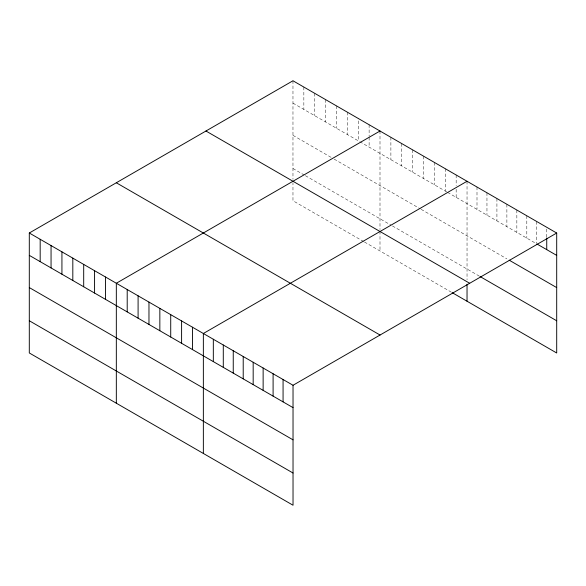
<?xml version="1.0" encoding="UTF-8"?>
<svg xmlns="http://www.w3.org/2000/svg" width="586" height="586" viewBox="0 0 586 586"><rect width="100%" height="100%" fill="white"/><g stroke="black" fill="none" stroke-linecap="round" stroke-linejoin="round"><path stroke-width="0.44" stroke-dasharray="2.93 2.2" d="M292.971 80.773L292.971 179.257M292.971 103.136L358.244 140.816L358.244 118.46M359.797 141.717L446.832 191.966M447.609 192.413L535.238 243.007M292.971 135.344L331.046 157.326M334.159 159.121L420.411 208.916M421.188 209.363L506.883 258.844M292.971 168.526L303.848 174.804M305.409 175.705L390.884 225.053M392.437 225.947L479.297 276.094M363.686 241.557L292.971 200.734L292.971 182.839M364.463 242.003L451.491 292.253M546.738 229.075L546.738 237.125M536.776 221.537L536.776 243M526.814 215.78L526.814 238.143M516.845 210.03L516.845 232.386M506.883 204.28L506.883 226.636M496.921 198.522L496.921 220.885M486.959 192.772L486.959 215.135M476.997 187.022L476.997 209.378M467.035 181.272L467.035 279.756M456.157 174.987L456.157 185.718M456.157 189.3L456.157 197.35M445.272 168.709L445.272 191.065M434.394 162.425L434.394 184.788M423.517 156.147L423.517 178.503M412.639 149.862L412.639 172.225M401.762 143.585L401.762 165.941M390.884 137.3L390.884 159.663M379.999 131.022L379.999 229.507M379.999 231.294L379.999 250.976M369.121 124.745L369.121 136.37M369.121 137.263L369.121 147.101M347.366 112.182L347.366 134.538M336.489 105.898L336.489 128.261M325.611 99.62L325.611 121.976M314.733 93.335L314.733 115.698M303.848 87.058L303.848 109.414"/><path stroke-width="0.88" d="M29.3 233.008L293.029 385.266L293.029 505.227L29.3 352.962L29.3 233.008L292.971 80.773L556.7 233.038L556.7 352.992L452.267 292.7M379.999 131.022L116.328 283.25L116.328 403.212M467.035 181.272L203.357 333.5L203.357 453.454M293.029 385.266L556.7 233.038M536.776 243.893L556.7 255.393M509.183 260.169L556.7 287.601M480.059 276.541L556.7 320.784M205.957 131.015L469.686 283.272M116.314 182.773L380.043 335.031M29.3 255.364L293.029 407.629M29.3 287.572L293.029 439.837M29.3 320.754L293.029 473.019M546.738 238.019L546.738 249.643M467.035 284.225L467.035 301.226M283.067 379.516L283.067 401.871M273.098 373.765L273.098 396.121M263.136 368.008L263.136 390.371M253.174 362.258L253.174 384.621M243.212 356.508L243.212 378.864M233.25 350.758L233.25 373.114M223.288 345L223.288 367.363M213.326 339.25L213.326 361.606M192.479 327.215L192.479 349.578M181.601 320.938L181.601 343.293M170.724 314.66L170.724 337.016M159.846 308.375L159.846 330.731M148.969 302.098L148.969 324.454M138.091 295.813L138.091 318.176M127.206 289.535L127.206 311.891M105.451 276.973L105.451 299.329M94.573 270.688L94.573 293.051M83.695 264.411L83.695 286.766M72.818 258.133L72.818 280.489M61.933 251.848L61.933 274.204M51.055 245.571L51.055 267.927M40.178 239.286L40.178 261.649"/></g></svg>
